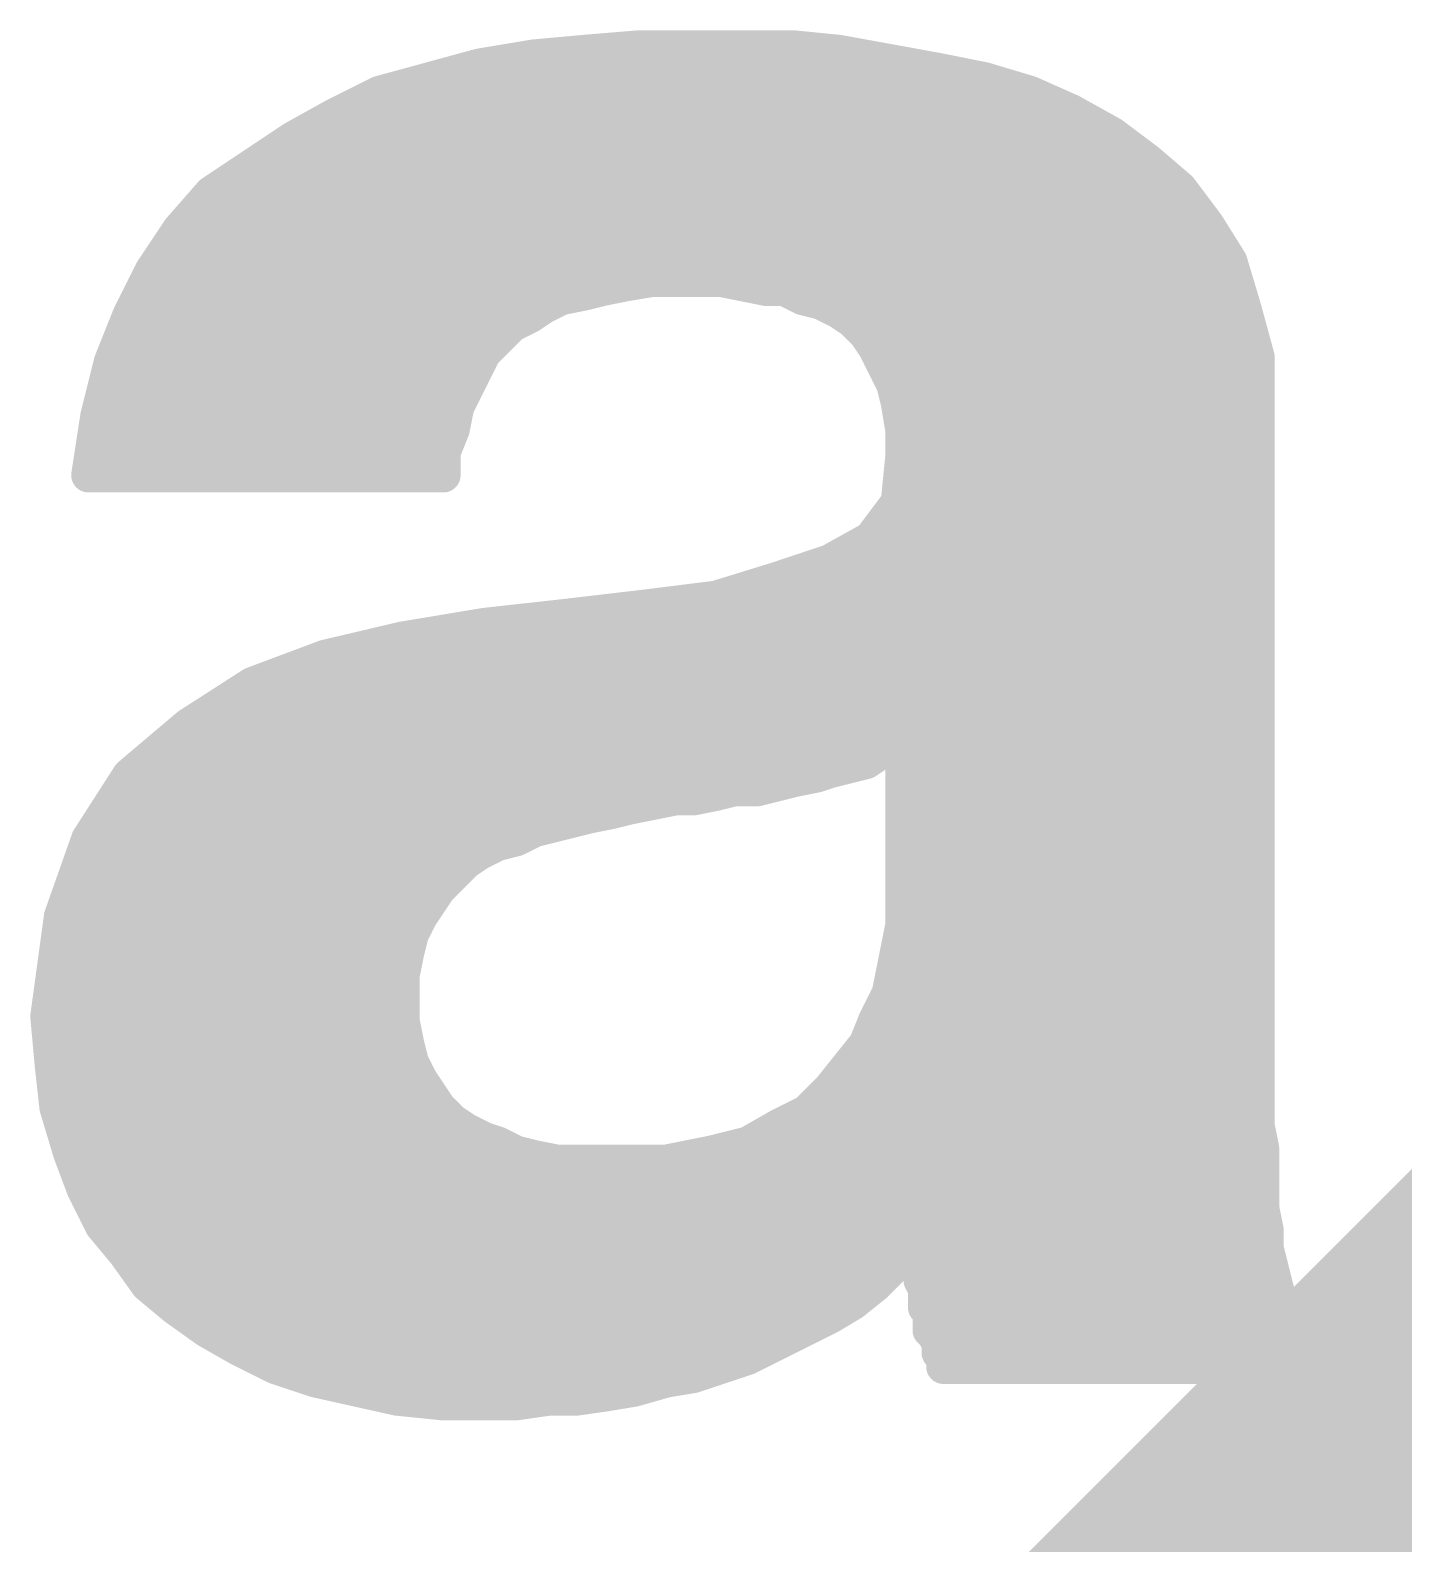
# Model space of a CAD drawing. Extents: x -0.1 to 74.4, y -25.4 to 49.6.
# Drawn here: x 34.642 to 37.662, y 24.251 to 27.578 of the extents above; entities that cross this region are included whole.
import ezdxf

# ---------------------------------------------------------------- set-up
doc = ezdxf.new("R2010")
doc.units = 0
doc.layers.add('1', color=12, linetype='CONTINUOUS')
doc.layers.add('21', color=41, linetype='CONTINUOUS')

msp = doc.modelspace()

# ---------------------------------------------------------------- linework, layer by layer
at = {"layer": '1', "const_width": 1.9304}
msp.add_lwpolyline([(36.449, 22.479), (39.37, 25.4)], dxfattribs=at)
at = {"layer": '21', "const_width": 0.0762}
for points in [[(35.63, 27.5), (35.75, 27.52)], [(35.75, 27.52), (35.86, 27.53)], [(35.86, 27.53), (35.98, 27.54)], [(35.98, 27.54), (36.32, 27.54)], [(36.32, 27.54), (36.42, 27.53)], [(36.42, 27.53), (36.53, 27.51)], [(35.52, 27.47), (35.63, 27.5)], [(35.6792, 27.5082), (36.5399, 27.5082)], [(36.53, 27.51), (36.64, 27.49)], [(36.64, 27.49), (36.74, 27.47)], [(35.41, 27.44), (35.52, 27.47)], [(36.74, 27.47), (36.84, 27.44)], [(35.31, 27.39), (35.41, 27.44)], [(35.394, 27.432), (36.858, 27.432)], [(36.84, 27.44), (36.93, 27.4)], [(35.22, 27.34), (35.31, 27.39)], [(36.93, 27.4), (37.02, 27.35)], [(35.2484, 27.3558), (37.0096, 27.3558)], [(37.02, 27.35), (37.1, 27.29)], [(35.13, 27.28), (35.22, 27.34)], [(37.1, 27.29), (37.17, 27.23)], [(35.04, 27.22), (35.13, 27.28)], [(35.1294, 27.2796), (37.1121, 27.2796)], [(34.97, 27.14), (35.04, 27.22)], [(37.17, 27.23), (37.23, 27.15)], [(35.0255, 27.2034), (37.19, 27.2034)], [(37.23, 27.15), (37.28, 27.07)], [(34.91, 27.05), (34.97, 27.14)], [(34.9615, 27.1272), (37.2443, 27.1272)], [(34.86, 26.95), (34.91, 27.05)], [(34.9107, 27.051), (37.2857, 27.051)], [(37.28, 27.07), (37.31, 26.97)], [(35.95, 27.02), (35.9, 27.01)], [(36.01, 27.03), (35.95, 27.02)], [(36.16, 27.03), (36.01, 27.03)], [(36.21, 27.02), (36.16, 27.03)], [(36.26, 27.01), (36.21, 27.02)], [(35.81, 26.99), (35.77, 26.97)], [(35.86, 27), (35.81, 26.99)], [(35.9, 27.01), (35.86, 27)], [(36.3, 27.01), (36.26, 27.01)], [(36.34, 26.99), (36.3, 27.01)], [(36.38, 26.98), (36.34, 26.99)], [(34.82, 26.85), (34.86, 26.95)], [(34.8724, 26.9748), (35.7796, 26.9748)], [(35.74, 26.95), (35.7, 26.93)], [(35.77, 26.97), (35.74, 26.95)], [(36.42, 26.96), (36.38, 26.98)], [(36.3904, 26.9748), (37.3086, 26.9748)], [(36.45, 26.94), (36.42, 26.96)], [(37.31, 26.97), (37.34, 26.86)], [(35.7, 26.93), (35.67, 26.9)], [(36.48, 26.91), (36.45, 26.94)], [(34.8394, 26.8986), (35.6686, 26.8986)], [(35.67, 26.9), (35.64, 26.87)], [(36.5, 26.88), (36.48, 26.91)], [(36.4876, 26.8986), (37.3295, 26.8986)], [(34.79, 26.73), (34.82, 26.85)], [(35.64, 26.87), (35.62, 26.83)], [(36.52, 26.84), (36.5, 26.88)], [(37.34, 26.86), (37.34, 25.17)], [(34.8131, 26.8224), (35.6162, 26.8224)], [(35.62, 26.83), (35.6, 26.79)], [(36.54, 26.8), (36.52, 26.84)], [(36.5288, 26.8224), (37.34, 26.8224)], [(35.6, 26.79), (35.58, 26.75)], [(36.55, 26.76), (36.54, 26.8)], [(35.58, 26.75), (35.57, 26.7)], [(36.56, 26.7), (36.55, 26.76)], [(34.77, 26.6), (34.79, 26.73)], [(34.794, 26.7462), (35.5792, 26.7462)], [(36.5523, 26.7462), (37.34, 26.7462)], [(35.57, 26.7), (35.55, 26.65)], [(36.56, 26.64), (36.56, 26.7)], [(34.7808, 26.67), (35.558, 26.67)], [(35.55, 26.65), (35.55, 26.6)], [(36.56, 26.67), (37.34, 26.67)], [(36.55, 26.54), (36.56, 26.64)], [(35.55, 26.6), (34.77, 26.6)], [(36.5554, 26.5938), (37.34, 26.5938)], [(36.49, 26.46), (36.55, 26.54)], [(36.5332, 26.5176), (37.34, 26.5176)], [(36.4, 26.41), (36.49, 26.46)], [(36.4565, 26.4414), (37.34, 26.4414)], [(36.28, 26.37), (36.4, 26.41)], [(36.15, 26.33), (36.28, 26.37)], [(36.2644, 26.3652), (37.34, 26.3652)], [(35.99, 26.31), (36.15, 26.33)], [(36.15, 26.33), (36.24, 25.91)], [(36.24, 25.91), (36.15, 26.33)], [(35.64, 26.27), (35.82, 26.29)], [(35.811, 26.289), (36.1588, 26.289)], [(35.82, 26.29), (35.99, 26.31)], [(36.1588, 26.289), (37.34, 26.289)], [(35.46, 26.24), (35.64, 26.27)], [(35.79, 25.83), (35.64, 26.27)], [(35.64, 26.27), (35.79, 25.83)], [(35.29, 26.2), (35.46, 26.24)], [(35.13, 26.14), (35.29, 26.2)], [(35.3444, 26.2128), (35.6595, 26.2128)], [(35.6595, 26.2128), (36.1751, 26.2128)], [(36.1751, 26.2128), (37.34, 26.2128)], [(34.99, 26.05), (35.13, 26.14)], [(35.1247, 26.1366), (35.6855, 26.1366)], [(35.6855, 26.1366), (36.1914, 26.1366)], [(36.1914, 26.1366), (37.34, 26.1366)], [(34.86, 25.94), (34.99, 26.05)], [(35.0062, 26.0604), (35.7115, 26.0604)], [(35.7115, 26.0604), (36.2078, 26.0604)], [(36.2078, 26.0604), (37.34, 26.0604)], [(36.56, 26.03), (36.54, 26.01)], [(36.56, 25.61), (36.56, 26.03)], [(34.9122, 25.9842), (35.7374, 25.9842)], [(35.7374, 25.9842), (36.2241, 25.9842)], [(36.2241, 25.9842), (36.5013, 25.9842)], [(36.51, 25.99), (36.48, 25.97)], [(36.54, 26.01), (36.51, 25.99)], [(36.56, 25.9842), (37.34, 25.9842)], [(36.4, 25.95), (36.37, 25.94)], [(36.44, 25.96), (36.4, 25.95)], [(36.48, 25.97), (36.44, 25.96)], [(34.77, 25.8), (34.86, 25.94)], [(36.28, 25.92), (36.24, 25.91)], [(36.32, 25.93), (36.28, 25.92)], [(36.37, 25.94), (36.32, 25.93)], [(34.8394, 25.908), (35.7634, 25.908)], [(35.7634, 25.908), (36.182, 25.908)], [(36.06, 25.89), (36.01, 25.88)], [(36.1, 25.89), (36.06, 25.89)], [(36.15, 25.9), (36.1, 25.89)], [(36.19, 25.91), (36.15, 25.9)], [(36.24, 25.91), (36.19, 25.91)], [(36.56, 25.908), (37.34, 25.908)], [(35.87, 25.85), (35.83, 25.84)], [(35.92, 25.86), (35.87, 25.85)], [(35.96, 25.87), (35.92, 25.86)], [(36.01, 25.88), (35.96, 25.87)], [(34.7904, 25.8318), (35.7894, 25.8318)], [(35.75, 25.82), (35.71, 25.8)], [(35.79, 25.83), (35.75, 25.82)], [(35.7894, 25.8318), (35.7972, 25.8318)], [(35.83, 25.84), (35.79, 25.83)], [(36.56, 25.8318), (37.34, 25.8318)], [(34.71, 25.63), (34.77, 25.8)], [(35.67, 25.79), (35.63, 25.77)], [(35.71, 25.8), (35.67, 25.79)], [(34.7543, 25.7556), (35.6084, 25.7556)], [(35.63, 25.77), (35.6, 25.75)], [(36.56, 25.7556), (37.34, 25.7556)], [(35.57, 25.72), (35.54, 25.69)], [(35.6, 25.75), (35.57, 25.72)], [(35.54, 25.69), (35.52, 25.66)], [(34.7274, 25.6794), (35.5329, 25.6794)], [(35.52, 25.66), (35.5, 25.63)], [(36.56, 25.6794), (37.34, 25.6794)], [(34.68, 25.41), (34.71, 25.63)], [(35.5, 25.63), (35.48, 25.59)], [(34.7063, 25.6032), (35.4866, 25.6032)], [(35.48, 25.59), (35.47, 25.55)], [(36.55, 25.56), (36.56, 25.61)], [(36.5586, 25.6032), (37.34, 25.6032)], [(36.54, 25.51), (36.55, 25.56)], [(34.696, 25.527), (35.4654, 25.527)], [(35.47, 25.55), (35.46, 25.5)], [(36.5434, 25.527), (37.34, 25.527)], [(35.46, 25.5), (35.46, 25.4)], [(36.53, 25.46), (36.54, 25.51)], [(34.6856, 25.4508), (35.46, 25.4508)], [(36.5, 25.4), (36.53, 25.46)], [(36.5254, 25.4508), (37.34, 25.4508)], [(34.69, 25.3), (34.68, 25.41)], [(35.46, 25.4), (35.47, 25.35)], [(36.48, 25.35), (36.5, 25.4)], [(34.6832, 25.3746), (35.4651, 25.3746)], [(36.4898, 25.3746), (37.34, 25.3746)], [(35.47, 25.35), (35.48, 25.31)], [(36.44, 25.3), (36.48, 25.35)], [(34.7, 25.21), (34.69, 25.3)], [(34.6902, 25.2984), (35.4858, 25.2984)], [(35.48, 25.31), (35.5, 25.27)], [(36.4, 25.25), (36.44, 25.3)], [(36.4387, 25.2984), (37.34, 25.2984)], [(35.5, 25.27), (35.52, 25.24)], [(34.6986, 25.2222), (35.5319, 25.2222)], [(35.52, 25.24), (35.54, 25.21)], [(36.35, 25.2), (36.4, 25.25)], [(36.3722, 25.2222), (37.34, 25.2222)], [(34.73, 25.11), (34.7, 25.21)], [(35.54, 25.21), (35.57, 25.18)], [(36.29, 25.17), (36.35, 25.2)], [(35.57, 25.18), (35.6, 25.16)], [(35.6, 25.16), (35.64, 25.14)], [(36.22, 25.13), (36.29, 25.17)], [(37.34, 25.17), (37.35, 25.12)], [(34.7192, 25.146), (35.628, 25.146)], [(35.64, 25.14), (35.67, 25.13)], [(35.67, 25.13), (35.71, 25.11)], [(36.14, 25.11), (36.22, 25.13)], [(36.248, 25.146), (37.3448, 25.146)], [(37.35, 25.12), (37.35, 24.99)], [(34.76, 25.03), (34.73, 25.11)], [(35.71, 25.11), (35.75, 25.1)], [(35.75, 25.1), (35.8, 25.09)], [(35.8, 25.09), (36.04, 25.09)], [(36.04, 25.09), (36.14, 25.11)], [(34.7451, 25.0698), (37.35, 25.0698)], [(34.8, 24.95), (34.76, 25.03)], [(34.7782, 24.9936), (37.35, 24.9936)], [(37.35, 24.99), (37.36, 24.94)], [(34.85, 24.89), (34.8, 24.95)], [(37.36, 24.94), (37.36, 24.9)], [(34.8272, 24.9174), (37.36, 24.9174)], [(34.9, 24.82), (34.85, 24.89)], [(36.6, 24.91), (36.55, 24.87)], [(36.6, 24.83), (36.6, 24.91)], [(37.36, 24.9), (37.37, 24.86)], [(36.55, 24.87), (36.5, 24.82)], [(37.37, 24.86), (37.38, 24.82)], [(34.8849, 24.8412), (36.5212, 24.8412)], [(34.96, 24.77), (34.9, 24.82)], [(36.5, 24.82), (36.45, 24.78)], [(36.6, 24.8412), (37.3747, 24.8412)], [(36.61, 24.81), (36.6, 24.83)], [(37.38, 24.82), (37.39, 24.78)], [(36.61, 24.77), (36.61, 24.81)], [(35.03, 24.72), (34.96, 24.77)], [(34.967, 24.765), (36.425, 24.765)], [(36.45, 24.78), (36.4, 24.75)], [(36.62, 24.76), (36.61, 24.77)], [(36.615, 24.765), (37.39, 24.765)], [(36.62, 24.72), (36.62, 24.76)], [(37.39, 24.78), (37.39, 24.75)], [(35.1, 24.68), (35.03, 24.72)], [(36.34, 24.72), (36.28, 24.69)], [(36.4, 24.75), (36.34, 24.72)], [(36.63, 24.71), (36.62, 24.72)], [(37.39, 24.75), (37.4, 24.72)], [(37.4, 24.72), (37.42, 24.69)], [(35.0846, 24.6888), (36.2776, 24.6888)], [(36.28, 24.69), (36.22, 24.66)], [(36.64, 24.69), (36.63, 24.71)], [(36.64, 24.67), (36.64, 24.69)], [(36.64, 24.6888), (37.4204, 24.6888)], [(37.42, 24.69), (37.43, 24.66)], [(35.18, 24.64), (35.1, 24.68)], [(36.22, 24.66), (36.16, 24.64)], [(36.65, 24.66), (36.64, 24.67)], [(36.65, 24.64), (36.65, 24.66)], [(37.43, 24.66), (37.44, 24.64)], [(35.27, 24.61), (35.18, 24.64)], [(36.1, 24.62), (36.04, 24.61)], [(36.16, 24.64), (36.1, 24.62)], [(37.44, 24.64), (36.65, 24.64)], [(35.2622, 24.6126), (36.0556, 24.6126)], [(35.36, 24.59), (35.27, 24.61)], [(35.45, 24.57), (35.36, 24.59)], [(35.97, 24.59), (35.91, 24.58)], [(36.04, 24.61), (35.97, 24.59)], [(35.55, 24.56), (35.45, 24.57)], [(35.71, 24.56), (35.55, 24.56)], [(35.78, 24.57), (35.71, 24.56)], [(35.84, 24.57), (35.78, 24.57)], [(35.91, 24.58), (35.84, 24.57)]]:
    msp.add_lwpolyline(points, dxfattribs=at)
at = {"layer": '21', "const_width": 0.0381}
for points in [[(35.7483, 27.539, 1), (35.7517, 27.501)], [(35.7531, 27.5012, 1), (35.7469, 27.5388)], [(35.8584, 27.549, 1), (35.8616, 27.511)], [(35.8617, 27.511, 1), (35.8583, 27.549)], [(35.98, 27.5591, 1), (35.98, 27.521)], [(35.9816, 27.521, 1), (35.9784, 27.559)], [(36.3219, 27.559, 1), (36.3181, 27.521)], [(36.32, 27.521, 1), (36.32, 27.5591)], [(36.4234, 27.5487, 1), (36.4166, 27.5113)], [(36.4181, 27.511, 1), (36.4219, 27.549)], [(35.6269, 27.5188, 1), (35.6331, 27.4812)], [(35.635, 27.4816, 1), (35.625, 27.5184)], [(35.6792, 27.5273, 1), (35.6792, 27.4892)], [(36.5334, 27.5287, 1), (36.5266, 27.4913)], [(36.5266, 27.4913, 1), (36.5334, 27.5287)], [(36.5399, 27.4892, 1), (36.5399, 27.5273)], [(36.6437, 27.5087, 1), (36.6363, 27.4713)], [(36.6366, 27.4713, 1), (36.6434, 27.5087)], [(35.515, 27.4884, 1), (35.525, 27.4516)], [(35.525, 27.4516, 1), (35.515, 27.4884)], [(36.7455, 27.4882, 1), (36.7345, 27.4518)], [(36.7363, 27.4513, 1), (36.7437, 27.4887)], [(35.394, 27.4511, 1), (35.394, 27.413)], [(35.405, 27.4584, 1), (35.415, 27.4216)], [(35.4185, 27.423, 1), (35.4015, 27.457)], [(36.8477, 27.4574, 1), (36.8323, 27.4226)], [(36.8345, 27.4218, 1), (36.8455, 27.4582)], [(36.858, 27.413, 1), (36.858, 27.4511)], [(35.3015, 27.407, 1), (35.3185, 27.373)], [(35.3193, 27.3733, 1), (35.3007, 27.4067)], [(36.9393, 27.4167, 1), (36.9207, 27.3833)], [(36.9223, 27.3826, 1), (36.9377, 27.4174)], [(35.2484, 27.3749, 1), (35.2484, 27.3368)], [(37.0314, 27.3652, 1), (37.0086, 27.3348)], [(37.0096, 27.3368, 1), (37.0096, 27.3749)], [(37.0107, 27.3333, 1), (37.0293, 27.3667)], [(35.2107, 27.3567, 1), (35.2293, 27.3233)], [(35.2306, 27.3241, 1), (35.2094, 27.3559)], [(37.1124, 27.3045, 1), (37.0876, 27.2755)], [(37.0886, 27.2748, 1), (37.1114, 27.3052)], [(35.1294, 27.2987, 1), (35.1294, 27.2606)], [(35.1194, 27.2959, 1), (35.1406, 27.2641)], [(35.1406, 27.2641, 1), (35.1194, 27.2959)], [(37.1121, 27.2606, 1), (37.1121, 27.2987)], [(35.0294, 27.2359, 1), (35.0506, 27.2041)], [(35.0543, 27.2075, 1), (35.0257, 27.2325)], [(37.1852, 27.2414, 1), (37.1548, 27.2186)], [(37.1576, 27.2155, 1), (37.1824, 27.2445)], [(35.0255, 27.2225, 1), (35.0255, 27.1844)], [(37.19, 27.1844, 1), (37.19, 27.2225)], [(37.2462, 27.1601, 1), (37.2138, 27.1399)], [(34.9615, 27.1463, 1), (34.9615, 27.1082)], [(34.9557, 27.1525, 1), (34.9843, 27.1275)], [(34.9859, 27.1294, 1), (34.9541, 27.1506)], [(37.2148, 27.1386, 1), (37.2452, 27.1614)], [(37.2443, 27.1082, 1), (37.2443, 27.1463)], [(34.9107, 27.0701, 1), (34.9107, 27.032)], [(34.927, 27.0415, 1), (34.893, 27.0585)], [(37.2982, 27.0755, 1), (37.2618, 27.0645)], [(37.2638, 27.0599, 1), (37.2962, 27.0801)], [(37.2857, 27.032, 1), (37.2857, 27.0701)], [(34.8941, 27.0606, 1), (34.9259, 27.0394)], [(35.9469, 27.0388, 1), (35.9531, 27.0012)], [(35.9537, 27.0013, 1), (35.9463, 27.0387)], [(36.01, 27.0491, 1), (36.01, 27.011)], [(36.0131, 27.0112, 1), (36.0069, 27.0488)], [(36.1637, 27.0487, 1), (36.1563, 27.0113)], [(36.16, 27.011, 1), (36.16, 27.0491)], [(36.2137, 27.0387, 1), (36.2063, 27.0013)], [(36.2063, 27.0013, 1), (36.2137, 27.0387)], [(35.8063, 27.0087, 1), (35.8137, 26.9713)], [(35.8185, 26.973, 1), (35.8015, 27.007)], [(35.8554, 27.0185, 1), (35.8646, 26.9815)], [(35.8637, 26.9813, 1), (35.8563, 27.0187)], [(35.8963, 27.0287, 1), (35.9037, 26.9913)], [(35.9046, 26.9915, 1), (35.8954, 27.0285)], [(36.26, 27.0291, 1), (36.26, 26.991)], [(36.2563, 26.9913, 1), (36.2637, 27.0287)], [(36.3085, 27.027, 1), (36.2915, 26.993)], [(36.3, 26.991, 1), (36.3, 27.0291)], [(36.3446, 27.0085, 1), (36.3354, 26.9715)], [(36.3315, 26.973, 1), (36.3485, 27.007)], [(34.8777, 26.9429, 1), (34.8423, 26.9571)], [(34.8724, 26.9939, 1), (34.8724, 26.9558)], [(35.7485, 26.933, 1), (35.7315, 26.967)], [(35.7615, 26.987, 1), (35.7785, 26.953)], [(35.7806, 26.9541, 1), (35.7594, 26.9859)], [(35.7796, 26.9558, 1), (35.7796, 26.9939)], [(36.3885, 26.997, 1), (36.3715, 26.963)], [(36.3904, 26.9939, 1), (36.3904, 26.9558)], [(36.3754, 26.9615, 1), (36.3846, 26.9985)], [(36.4306, 26.9759, 1), (36.4094, 26.9441)], [(36.4115, 26.943, 1), (36.4285, 26.977)], [(37.3284, 26.975, 1), (37.2916, 26.965)], [(37.2918, 26.9645, 1), (37.3282, 26.9755)], [(37.3086, 26.9558, 1), (37.3086, 26.9939)], [(34.843, 26.9585, 1), (34.877, 26.9415)], [(35.6915, 26.947, 1), (35.7085, 26.913)], [(35.7135, 26.9165, 1), (35.6865, 26.9435)], [(35.7294, 26.9659, 1), (35.7506, 26.9341)], [(36.4635, 26.9535, 1), (36.4365, 26.9265)], [(36.4394, 26.9241, 1), (36.4606, 26.9559)], [(34.8394, 26.9177, 1), (34.8394, 26.8796)], [(35.6565, 26.9135, 1), (35.6835, 26.8865)], [(35.6835, 26.8865, 1), (35.6565, 26.9135)], [(35.6686, 26.8796, 1), (35.6686, 26.9177)], [(36.4959, 26.9206, 1), (36.4641, 26.8994)], [(36.4665, 26.8965, 1), (36.4935, 26.9235)], [(36.4876, 26.9177, 1), (36.4876, 26.8796)], [(37.3295, 26.8796, 1), (37.3295, 26.9177)], [(34.8385, 26.8454, 1), (34.8015, 26.8546)], [(35.6265, 26.8835, 1), (35.6535, 26.8565)], [(35.657, 26.8615, 1), (35.623, 26.8785)], [(36.517, 26.8885, 1), (36.483, 26.8715)], [(36.4841, 26.8694, 1), (36.5159, 26.8906)], [(37.3591, 26.86, 1), (37.321, 26.86)], [(34.8131, 26.8415, 1), (34.8131, 26.8034)], [(34.8023, 26.8571, 1), (34.8377, 26.8429)], [(35.603, 26.8385, 1), (35.637, 26.8215)], [(35.637, 26.8215, 1), (35.603, 26.8385)], [(35.6162, 26.8034, 1), (35.6162, 26.8415)], [(36.537, 26.8485, 1), (36.503, 26.8315)], [(36.503, 26.8315, 1), (36.537, 26.8485)], [(36.5288, 26.8415, 1), (36.5288, 26.8034)], [(37.3216, 26.855, 1), (37.3584, 26.865)], [(37.34, 26.8034, 1), (37.34, 26.8415)], [(35.617, 26.7815, 1), (35.583, 26.7985)], [(36.5585, 26.8046, 1), (36.5215, 26.7954)], [(36.523, 26.7915, 1), (36.557, 26.8085)], [(35.5987, 26.7463, 1), (35.5613, 26.7537)], [(35.583, 26.7985, 1), (35.617, 26.7815)], [(36.5688, 26.7631, 1), (36.5312, 26.7569)], [(34.7715, 26.7346, 1), (34.8085, 26.7254)], [(34.8088, 26.7271, 1), (34.7712, 26.7329)], [(34.794, 26.7653, 1), (34.794, 26.7272)], [(35.563, 26.7585, 1), (35.597, 26.7415)], [(35.5792, 26.7272, 1), (35.5792, 26.7653)], [(36.5315, 26.7554, 1), (36.5685, 26.7646)], [(36.5523, 26.7653, 1), (36.5523, 26.7272)], [(37.34, 26.7272, 1), (37.34, 26.7653)], [(35.5513, 26.7037, 1), (35.5887, 26.6963)], [(35.5877, 26.6929, 1), (35.5523, 26.7071)], [(36.5791, 26.7, 1), (36.541, 26.7)], [(36.5412, 26.6969, 1), (36.5788, 26.7031)], [(34.7808, 26.6891, 1), (34.7808, 26.651)], [(35.5691, 26.65, 1), (35.531, 26.65)], [(35.558, 26.651, 1), (35.558, 26.6891)], [(36.56, 26.6891, 1), (36.56, 26.651)], [(37.34, 26.651, 1), (37.34, 26.6891)], [(35.5323, 26.6571, 1), (35.5677, 26.6429)], [(36.579, 26.6381, 1), (36.541, 26.6419)], [(36.541, 26.64, 1), (36.5791, 26.64)], [(34.77, 26.6191, 1), (34.77, 26.581)], [(34.7512, 26.6029, 1), (34.7888, 26.5971)], [(35.55, 26.581, 1), (35.55, 26.6191)], [(36.5554, 26.6129, 1), (36.5554, 26.5748)], [(37.34, 26.5748, 1), (37.34, 26.6129)], [(35.531, 26.6, 1), (35.5691, 26.6)], [(36.5332, 26.5367, 1), (36.5332, 26.4986)], [(36.531, 26.5419, 1), (36.569, 26.5381)], [(36.5652, 26.5286, 1), (36.5348, 26.5514)], [(37.34, 26.4986, 1), (37.34, 26.5367)], [(36.4748, 26.4714, 1), (36.5052, 26.4486)], [(36.4993, 26.4433, 1), (36.4807, 26.4767)], [(36.4565, 26.4605, 1), (36.4565, 26.4224)], [(37.34, 26.4224, 1), (37.34, 26.4605)], [(36.3907, 26.4267, 1), (36.4093, 26.3933)], [(36.406, 26.3919, 1), (36.394, 26.4281)], [(36.2644, 26.3843, 1), (36.2644, 26.3462)], [(36.274, 26.3881, 1), (36.286, 26.3519)], [(36.2856, 26.3518, 1), (36.2744, 26.3882)], [(37.34, 26.3462, 1), (37.34, 26.3843)], [(36.1686, 26.334, 1), (36.1314, 26.326)], [(36.1686, 26.334, 1), (36.1314, 26.326)], [(36.1444, 26.3482, 1), (36.1556, 26.3118)], [(36.1524, 26.3111, 1), (36.1476, 26.3489)], [(35.811, 26.3081, 1), (35.811, 26.27)], [(35.8178, 26.3089, 1), (35.8222, 26.2711)], [(35.8221, 26.2711, 1), (35.8179, 26.3089)], [(35.9876, 26.3289, 1), (35.9924, 26.2911)], [(35.9922, 26.2911, 1), (35.9878, 26.3289)], [(36.1588, 26.3081, 1), (36.1588, 26.27)], [(36.1588, 26.27, 1), (36.1588, 26.3081)], [(37.34, 26.27, 1), (37.34, 26.3081)], [(35.658, 26.2761, 1), (35.622, 26.2639)], [(35.658, 26.2761, 1), (35.622, 26.2639)], [(35.6379, 26.2889, 1), (35.6421, 26.2511)], [(35.6431, 26.2512, 1), (35.6369, 26.2888)], [(35.4569, 26.2588, 1), (35.4631, 26.2212)], [(35.4644, 26.2215, 1), (35.4556, 26.2585)], [(35.2856, 26.2185, 1), (35.2944, 26.1815)], [(35.2967, 26.1822, 1), (35.2833, 26.2178)], [(35.3444, 26.2319, 1), (35.3444, 26.1938)], [(35.6595, 26.2319, 1), (35.6595, 26.1938)], [(35.6595, 26.1938, 1), (35.6595, 26.2319)], [(36.1751, 26.2319, 1), (36.1751, 26.1938)], [(36.1751, 26.1938, 1), (36.1751, 26.2319)], [(37.34, 26.1938, 1), (37.34, 26.2319)], [(35.1247, 26.1557, 1), (35.1247, 26.1176)], [(35.1233, 26.1578, 1), (35.1367, 26.1222)], [(35.1403, 26.124, 1), (35.1197, 26.156)], [(35.6855, 26.1557, 1), (35.6855, 26.1176)], [(35.6855, 26.1176, 1), (35.6855, 26.1557)], [(36.1914, 26.1557, 1), (36.1914, 26.1176)], [(36.1914, 26.1176, 1), (36.1914, 26.1557)], [(37.34, 26.1176, 1), (37.34, 26.1557)], [(35.0023, 26.0355, 1), (34.9777, 26.0645)], [(35.0062, 26.0795, 1), (35.0062, 26.0414)], [(35.7115, 26.0795, 1), (35.7115, 26.0414)], [(35.7115, 26.0414, 1), (35.7115, 26.0795)], [(36.2078, 26.0795, 1), (36.2078, 26.0414)], [(36.2078, 26.0414, 1), (36.2078, 26.0795)], [(37.34, 26.0414, 1), (37.34, 26.0795)], [(34.9797, 26.066, 1), (35.0003, 26.034)], [(36.5791, 26.03, 1), (36.541, 26.03)], [(36.5735, 26.0165, 1), (36.5465, 26.0435)], [(34.9122, 26.0033, 1), (34.9122, 25.9652)], [(35.7374, 26.0033, 1), (35.7374, 25.9652)], [(35.7374, 25.9652, 1), (35.7374, 26.0033)], [(36.2241, 26.0033, 1), (36.2241, 25.9652)], [(36.2241, 25.9652, 1), (36.2241, 26.0033)], [(36.4994, 26.0059, 1), (36.5206, 25.9741)], [(36.5206, 25.9741, 1), (36.4994, 26.0059)], [(36.5013, 25.9652, 1), (36.5013, 26.0033)], [(36.5265, 26.0235, 1), (36.5535, 25.9965)], [(36.5506, 25.9941, 1), (36.5294, 26.0259)], [(36.56, 26.0033, 1), (36.56, 25.9652)], [(37.34, 25.9652, 1), (37.34, 26.0033)], [(36.406, 25.9319, 1), (36.394, 25.9681)], [(36.4354, 25.9785, 1), (36.4446, 25.9415)], [(36.4446, 25.9415, 1), (36.4354, 25.9785)], [(36.4694, 25.9859, 1), (36.4906, 25.9541)], [(36.4846, 25.9515, 1), (36.4754, 25.9885)], [(34.8477, 25.9545, 1), (34.8723, 25.9255)], [(34.876, 25.9297, 1), (34.844, 25.9503)], [(36.2754, 25.9385, 1), (36.2846, 25.9015)], [(36.2846, 25.9015, 1), (36.2754, 25.9385)], [(36.3163, 25.9487, 1), (36.3237, 25.9113)], [(36.3246, 25.9115, 1), (36.3154, 25.9485)], [(36.364, 25.9581, 1), (36.376, 25.9219)], [(36.3737, 25.9213, 1), (36.3663, 25.9587)], [(36.3954, 25.9685, 1), (36.4046, 25.9315)], [(34.8394, 25.9271, 1), (34.8394, 25.889)], [(35.7634, 25.9271, 1), (35.7634, 25.889)], [(35.7634, 25.889, 1), (35.7634, 25.9271)], [(36.06, 25.9091, 1), (36.06, 25.871)], [(36.0637, 25.8713, 1), (36.0563, 25.9087)], [(36.0963, 25.9087, 1), (36.1037, 25.8713)], [(36.1, 25.871, 1), (36.1, 25.9091)], [(36.1454, 25.9185, 1), (36.1546, 25.8815)], [(36.1537, 25.8813, 1), (36.1463, 25.9187)], [(36.19, 25.9291, 1), (36.19, 25.891)], [(36.182, 25.889, 1), (36.182, 25.9271)], [(36.1946, 25.8915, 1), (36.1854, 25.9285)], [(36.2354, 25.9285, 1), (36.2446, 25.8915)], [(36.2214, 25.906, 1), (36.2586, 25.914)], [(36.2214, 25.906, 1), (36.2586, 25.914)], [(36.24, 25.891, 1), (36.24, 25.9291)], [(36.56, 25.9271, 1), (36.56, 25.889)], [(37.34, 25.889, 1), (37.34, 25.9271)], [(35.8746, 25.8315, 1), (35.8654, 25.8685)], [(35.9154, 25.8785, 1), (35.9246, 25.8415)], [(35.9237, 25.8413, 1), (35.9163, 25.8787)], [(35.9563, 25.8887, 1), (35.9637, 25.8513)], [(35.9646, 25.8515, 1), (35.9554, 25.8885)], [(36.0063, 25.8987, 1), (36.0137, 25.8613)], [(36.0137, 25.8613, 1), (36.0063, 25.8987)], [(34.7904, 25.8509, 1), (34.7904, 25.8128)], [(35.7454, 25.8385, 1), (35.7546, 25.8015)], [(35.7585, 25.803, 1), (35.7415, 25.837)], [(35.7894, 25.8509, 1), (35.7894, 25.8128)], [(35.7854, 25.8485, 1), (35.7946, 25.8115)], [(35.772, 25.8239, 1), (35.808, 25.8361)], [(35.772, 25.8239, 1), (35.808, 25.8361)], [(35.7946, 25.8115, 1), (35.7854, 25.8485)], [(35.7894, 25.8128, 1), (35.7894, 25.8509)], [(35.7972, 25.8128, 1), (35.7972, 25.8509)], [(35.8254, 25.8585, 1), (35.8346, 25.8215)], [(35.8346, 25.8215, 1), (35.8254, 25.8585)], [(35.8663, 25.8687, 1), (35.8737, 25.8313)], [(36.56, 25.8509, 1), (36.56, 25.8128)], [(37.34, 25.8128, 1), (37.34, 25.8509)], [(34.754, 25.8103, 1), (34.786, 25.7897)], [(34.788, 25.7937, 1), (34.752, 25.8063)], [(35.6654, 25.8085, 1), (35.6746, 25.7715)], [(35.6785, 25.773, 1), (35.6615, 25.807)], [(35.7015, 25.817, 1), (35.7185, 25.783)], [(35.7146, 25.7815, 1), (35.7054, 25.8185)], [(34.7543, 25.7747, 1), (34.7543, 25.7366)], [(35.6135, 25.7365, 1), (35.5865, 25.7635)], [(35.6084, 25.7366, 1), (35.6084, 25.7747)], [(35.6215, 25.787, 1), (35.6385, 25.753)], [(35.6406, 25.7541, 1), (35.6194, 25.7859)], [(36.56, 25.7747, 1), (36.56, 25.7366)], [(37.34, 25.7366, 1), (37.34, 25.7747)], [(35.5835, 25.7065, 1), (35.5565, 25.7335)], [(35.5894, 25.7659, 1), (35.6106, 25.7341)], [(35.5265, 25.7035, 1), (35.5535, 25.6765)], [(35.5559, 25.6794, 1), (35.5241, 25.7006)], [(35.5565, 25.7335, 1), (35.5835, 25.7065)], [(34.7274, 25.6985, 1), (34.7274, 25.6604)], [(35.5041, 25.6706, 1), (35.5359, 25.6494)], [(35.5359, 25.6494, 1), (35.5041, 25.6706)], [(35.5329, 25.6604, 1), (35.5329, 25.6985)], [(36.56, 25.6985, 1), (36.56, 25.6604)], [(37.34, 25.6604, 1), (37.34, 25.6985)], [(34.692, 25.6363, 1), (34.728, 25.6237)], [(34.7289, 25.6274, 1), (34.6911, 25.6326)], [(35.4841, 25.6406, 1), (35.5159, 25.6194)], [(35.517, 25.6215, 1), (35.483, 25.6385)], [(34.7063, 25.6223, 1), (34.7063, 25.5842)], [(35.4985, 25.5854, 1), (35.4615, 25.5946)], [(35.4866, 25.5842, 1), (35.4866, 25.6223)], [(36.5586, 25.6223, 1), (36.5586, 25.5842)], [(36.541, 25.61, 1), (36.5791, 25.61)], [(36.5787, 25.6063, 1), (36.5413, 25.6137)], [(37.34, 25.5842, 1), (37.34, 25.6223)], [(35.463, 25.5985, 1), (35.497, 25.5815)], [(36.5687, 25.5563, 1), (36.5313, 25.5637)], [(34.696, 25.5461, 1), (34.696, 25.508)], [(35.4515, 25.5546, 1), (35.4885, 25.5454)], [(35.4887, 25.5463, 1), (35.4513, 25.5537)], [(35.4654, 25.508, 1), (35.4654, 25.5461)], [(36.5434, 25.5461, 1), (36.5434, 25.508)], [(36.5313, 25.5637, 1), (36.5687, 25.5563)], [(37.34, 25.508, 1), (37.34, 25.5461)], [(35.4413, 25.5037, 1), (35.4787, 25.4963)], [(35.4791, 25.5, 1), (35.441, 25.5)], [(36.5213, 25.5137, 1), (36.5587, 25.5063)], [(36.5587, 25.5063, 1), (36.5213, 25.5137)], [(34.6856, 25.4699, 1), (34.6856, 25.4318)], [(35.46, 25.4318, 1), (35.46, 25.4699)], [(36.5254, 25.4699, 1), (36.5254, 25.4318)], [(36.547, 25.4515, 1), (36.513, 25.4685)], [(37.34, 25.4318, 1), (37.34, 25.4699)], [(36.5113, 25.4637, 1), (36.5487, 25.4563)], [(34.699, 25.4117, 1), (34.661, 25.4083)], [(34.6611, 25.4126, 1), (34.6989, 25.4074)], [(35.4787, 25.4037, 1), (35.4413, 25.3963)], [(36.483, 25.4085, 1), (36.517, 25.3915)], [(36.5177, 25.3929, 1), (36.4823, 25.4071)], [(34.6832, 25.3937, 1), (34.6832, 25.3556)], [(35.441, 25.4, 1), (35.4791, 25.4)], [(35.4651, 25.3556, 1), (35.4651, 25.3937)], [(36.4898, 25.3937, 1), (36.4898, 25.3556)], [(37.34, 25.3556, 1), (37.34, 25.3937)], [(35.4885, 25.3546, 1), (35.4515, 25.3454)], [(35.4513, 25.3463, 1), (35.4887, 25.3537)], [(36.4623, 25.3571, 1), (36.4977, 25.3429)], [(36.4949, 25.3381, 1), (36.4651, 25.3619)], [(34.7089, 25.3021, 1), (34.6711, 25.2979)], [(34.6902, 25.3175, 1), (34.6902, 25.2794)], [(35.497, 25.3185, 1), (35.463, 25.3015)], [(35.4615, 25.3054, 1), (35.4985, 25.3146)], [(35.4858, 25.2794, 1), (35.4858, 25.3175)], [(36.4387, 25.3175, 1), (36.4387, 25.2794)], [(36.4251, 25.3119, 1), (36.4549, 25.2881)], [(36.4549, 25.2881, 1), (36.4251, 25.3119)], [(37.34, 25.2794, 1), (37.34, 25.3175)], [(34.671, 25.2983, 1), (34.709, 25.3017)], [(35.5159, 25.2806, 1), (35.4841, 25.2594)], [(35.483, 25.2615, 1), (35.517, 25.2785)], [(34.6986, 25.2413, 1), (34.6986, 25.2032)], [(35.5359, 25.2506, 1), (35.5041, 25.2294)], [(35.5041, 25.2294, 1), (35.5359, 25.2506)], [(35.5319, 25.2032, 1), (35.5319, 25.2413)], [(36.3722, 25.2413, 1), (36.3722, 25.2032)], [(36.3851, 25.2619, 1), (36.4149, 25.2381)], [(36.4135, 25.2365, 1), (36.3865, 25.2635)], [(37.34, 25.2032, 1), (37.34, 25.2413)], [(34.7182, 25.2155, 1), (34.6818, 25.2045)], [(34.6811, 25.2079, 1), (34.7189, 25.2121)], [(35.5535, 25.2235, 1), (35.5265, 25.1965)], [(35.5241, 25.1994, 1), (35.5559, 25.2206)], [(36.3365, 25.2135, 1), (36.3635, 25.1865)], [(36.3585, 25.183, 1), (36.3415, 25.217)], [(35.5806, 25.1959, 1), (35.5594, 25.1641)], [(35.5565, 25.1665, 1), (35.5835, 25.1935)], [(35.6085, 25.177, 1), (35.5915, 25.143)], [(35.5894, 25.1441, 1), (35.6106, 25.1759)], [(36.2815, 25.187, 1), (36.2985, 25.153)], [(36.2995, 25.1535, 1), (36.2805, 25.1865)], [(37.3587, 25.1737, 1), (37.3213, 25.1663)], [(34.7192, 25.1651, 1), (34.7192, 25.127)], [(35.646, 25.1581, 1), (35.634, 25.1219)], [(35.628, 25.127, 1), (35.628, 25.1651)], [(35.6315, 25.123, 1), (35.6485, 25.157)], [(35.6785, 25.147, 1), (35.6615, 25.113)], [(35.664, 25.1119, 1), (35.676, 25.1481)], [(36.2105, 25.1465, 1), (36.2295, 25.1135)], [(36.2246, 25.1115, 1), (36.2154, 25.1485)], [(36.248, 25.1651, 1), (36.248, 25.127)], [(37.321, 25.17, 1), (37.3591, 25.17)], [(37.3691, 25.12, 1), (37.331, 25.12)], [(37.3448, 25.127, 1), (37.3448, 25.1651)], [(34.7478, 25.1167, 1), (34.7122, 25.1033)], [(34.7118, 25.1045, 1), (34.7482, 25.1155)], [(35.7146, 25.1285, 1), (35.7054, 25.0915)], [(35.7015, 25.093, 1), (35.7185, 25.127)], [(35.7537, 25.1187, 1), (35.7463, 25.0813)], [(35.7454, 25.0815, 1), (35.7546, 25.1185)], [(35.8, 25.109, 1), (35.8, 25.0709)], [(35.7963, 25.0713, 1), (35.8037, 25.1087)], [(36.0363, 25.1087, 1), (36.0437, 25.0713)], [(36.04, 25.0709, 1), (36.04, 25.109)], [(36.1354, 25.1285, 1), (36.1446, 25.0915)], [(36.1437, 25.0913, 1), (36.1363, 25.1287)], [(37.3313, 25.1163, 1), (37.3687, 25.1237)], [(34.7451, 25.0889, 1), (34.7451, 25.0508)], [(37.35, 25.0508, 1), (37.35, 25.0889)], [(34.777, 25.0385, 1), (34.743, 25.0215)], [(34.7422, 25.0233, 1), (34.7778, 25.0367)], [(34.7782, 25.0127, 1), (34.7782, 24.9746)], [(37.3687, 24.9937, 1), (37.3313, 24.9863)], [(37.35, 24.9746, 1), (37.35, 25.0127)], [(37.331, 24.99, 1), (37.3691, 24.99)], [(34.8146, 24.9622, 1), (34.7854, 24.9378)], [(34.783, 24.9415, 1), (34.817, 24.9585)], [(37.379, 24.94, 1), (37.3409, 24.94)], [(37.3413, 24.9363, 1), (37.3787, 24.9437)], [(34.8272, 24.9365, 1), (34.8272, 24.8984)], [(34.8655, 24.9011, 1), (34.8345, 24.8789)], [(36.6191, 24.91, 1), (36.581, 24.91)], [(36.6119, 24.8951, 1), (36.5881, 24.9249)], [(37.3785, 24.9046, 1), (37.3415, 24.8954)], [(37.36, 24.8984, 1), (37.36, 24.9365)], [(34.8354, 24.8778, 1), (34.8646, 24.9022)], [(36.5381, 24.8849, 1), (36.5619, 24.8551)], [(36.5635, 24.8565, 1), (36.5365, 24.8835)], [(37.3409, 24.9, 1), (37.379, 24.9)], [(37.3885, 24.8646, 1), (37.3515, 24.8554)], [(34.8849, 24.8603, 1), (34.8849, 24.8222)], [(34.9122, 24.8346, 1), (34.8878, 24.8054)], [(36.5119, 24.8051, 1), (36.4881, 24.8349)], [(36.5212, 24.8222, 1), (36.5212, 24.8603)], [(36.6, 24.8603, 1), (36.6, 24.8222)], [(36.617, 24.8385, 1), (36.583, 24.8215)], [(37.3515, 24.8554, 1), (37.3885, 24.8646)], [(37.3985, 24.8246, 1), (37.3615, 24.8154)], [(37.3747, 24.8222, 1), (37.3747, 24.8603)], [(34.8845, 24.8089, 1), (34.9155, 24.8311)], [(36.4865, 24.8335, 1), (36.5135, 24.8065)], [(36.581, 24.83, 1), (36.6191, 24.83)], [(36.629, 24.81, 1), (36.5909, 24.81)], [(36.593, 24.8015, 1), (36.627, 24.8185)], [(37.3615, 24.8154, 1), (37.3985, 24.8246)], [(34.9711, 24.7855, 1), (34.9489, 24.7545)], [(34.9478, 24.7554, 1), (34.9722, 24.7846)], [(34.967, 24.7841, 1), (34.967, 24.746)], [(36.425, 24.746, 1), (36.425, 24.7841)], [(36.4381, 24.7949, 1), (36.4619, 24.7651)], [(36.4598, 24.7637, 1), (36.4402, 24.7963)], [(36.6235, 24.7835, 1), (36.5965, 24.7565)], [(36.615, 24.7841, 1), (36.615, 24.746)], [(36.6391, 24.76, 1), (36.601, 24.76)], [(36.6065, 24.7465, 1), (36.6335, 24.7735)], [(37.4091, 24.78, 1), (37.371, 24.78)], [(37.3715, 24.7754, 1), (37.4085, 24.7846)], [(37.39, 24.746, 1), (37.39, 24.7841)], [(35.0395, 24.7365, 1), (35.0205, 24.7035)], [(36.3485, 24.703, 1), (36.3315, 24.737)], [(36.3902, 24.7663, 1), (36.4098, 24.7337)], [(36.4085, 24.733, 1), (36.3915, 24.767)], [(36.5909, 24.77, 1), (36.629, 24.77)], [(36.6335, 24.7335, 1), (36.6065, 24.7065)], [(37.4081, 24.756, 1), (37.3719, 24.744)], [(37.371, 24.75, 1), (37.4091, 24.75)], [(37.4159, 24.7306, 1), (37.3841, 24.7094)], [(35.0189, 24.7045, 1), (35.0411, 24.7355)], [(35.0846, 24.7079, 1), (35.0846, 24.6698)], [(36.2715, 24.707, 1), (36.2885, 24.673)], [(36.2885, 24.673, 1), (36.2715, 24.707)], [(36.2776, 24.6698, 1), (36.2776, 24.7079)], [(36.3315, 24.737, 1), (36.3485, 24.703)], [(36.601, 24.72, 1), (36.6391, 24.72)], [(36.647, 24.7185, 1), (36.613, 24.7015)], [(36.6165, 24.6965, 1), (36.6435, 24.7235)], [(36.64, 24.7079, 1), (36.64, 24.6698)], [(36.6591, 24.69, 1), (36.621, 24.69)], [(37.3819, 24.714, 1), (37.4181, 24.726)], [(37.4381, 24.696, 1), (37.4019, 24.684)], [(37.4204, 24.6698, 1), (37.4204, 24.7079)], [(35.1085, 24.697, 1), (35.0915, 24.663)], [(35.0905, 24.6635, 1), (35.1095, 24.6965)], [(36.2115, 24.677, 1), (36.2285, 24.643)], [(36.226, 24.6419, 1), (36.214, 24.6781)], [(36.6535, 24.6835, 1), (36.6265, 24.6565)], [(36.623, 24.6815, 1), (36.657, 24.6985)], [(36.669, 24.66, 1), (36.6309, 24.66)], [(36.6365, 24.6465, 1), (36.6635, 24.6735)], [(37.4041, 24.6794, 1), (37.4359, 24.7006)], [(37.447, 24.6685, 1), (37.413, 24.6515)], [(35.186, 24.6581, 1), (35.174, 24.6219)], [(35.1715, 24.623, 1), (35.1885, 24.657)], [(36.094, 24.6381, 1), (36.106, 24.6019)], [(36.1031, 24.6012, 1), (36.0969, 24.6388)], [(36.154, 24.6581, 1), (36.166, 24.6219)], [(36.166, 24.6219, 1), (36.154, 24.6581)], [(36.621, 24.67, 1), (36.6591, 24.67)], [(36.6309, 24.64, 1), (36.669, 24.64)], [(36.65, 24.6591, 1), (36.65, 24.621)], [(37.4119, 24.654, 1), (37.4481, 24.666)], [(37.423, 24.6315, 1), (37.457, 24.6485)], [(37.44, 24.621, 1), (37.44, 24.6591)], [(35.2622, 24.6317, 1), (35.2622, 24.5936)], [(35.2741, 24.6286, 1), (35.2659, 24.5914)], [(35.264, 24.5919, 1), (35.276, 24.6281)], [(35.3641, 24.6086, 1), (35.3559, 24.5714)], [(35.3559, 24.5714, 1), (35.3641, 24.6086)], [(35.9648, 24.6083, 1), (35.9752, 24.5717)], [(35.9731, 24.5712, 1), (35.9669, 24.6088)], [(36.0369, 24.6288, 1), (36.0431, 24.5912)], [(36.0452, 24.5917, 1), (36.0348, 24.6283)], [(36.0556, 24.5936, 1), (36.0556, 24.6317)], [(35.4519, 24.589, 1), (35.4481, 24.551)], [(35.4459, 24.5514, 1), (35.4541, 24.5886)], [(35.55, 24.5791, 1), (35.55, 24.541)], [(35.5481, 24.541, 1), (35.5519, 24.579)], [(35.7073, 24.5789, 1), (35.7127, 24.5411)], [(35.71, 24.541, 1), (35.71, 24.5791)], [(35.78, 24.5891, 1), (35.78, 24.551)], [(35.7827, 24.5511, 1), (35.7773, 24.5889)], [(35.8373, 24.5889, 1), (35.8427, 24.5511)], [(35.84, 24.551, 1), (35.84, 24.5891)], [(35.9069, 24.5988, 1), (35.9131, 24.5612)], [(35.9127, 24.5611, 1), (35.9073, 24.5989)]]:
    msp.add_lwpolyline(points, format="xyb", dxfattribs=at)

doc.saveas('drawing.dxf')
